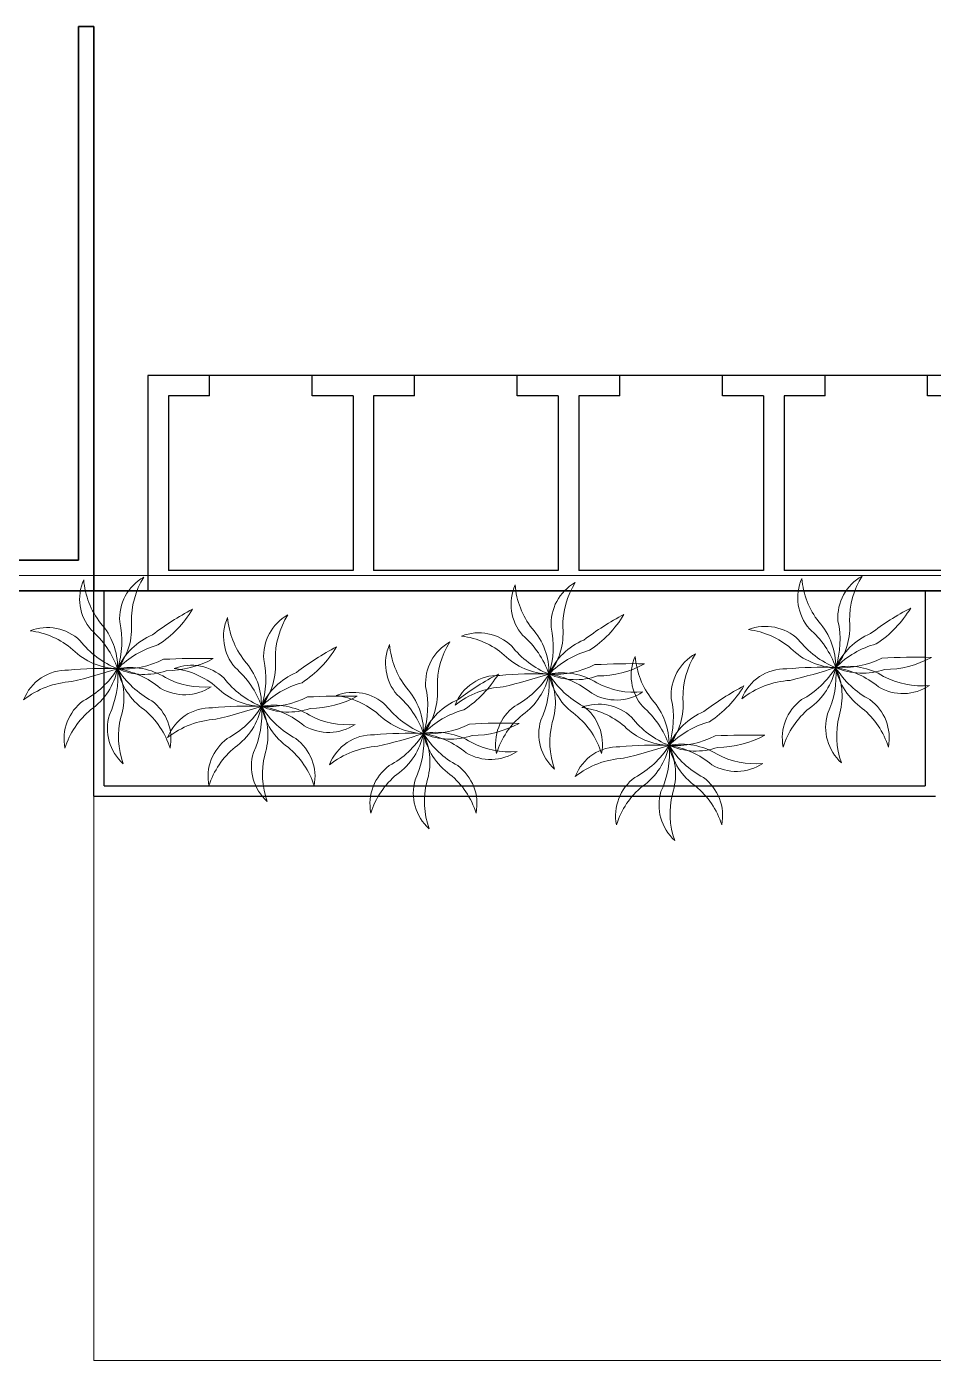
# Model space of a CAD drawing. Header units: millimetres. Extents: x 3079 to 579737, y 1565 to 1161826.
# Drawn here: x 139295 to 148132, y 1076023 to 1089023 of the extents above; entities that cross this region are included whole.
import ezdxf

# ---------------------------------------------------------------- set-up
doc = ezdxf.new("R2010")
doc.units = ezdxf.units.MM
doc.linetypes.add('DASHED2', pattern=[9.525, 6.35, -3.175])
for name, color, linetype, lineweight in [('1', 7, 'Continuous', 35), ('A_ELE1', 250, 'Continuous', 20), ('ABOVE', 252, 'DASHED2', 9)]:
    doc.layers.add(name, color=color, linetype=linetype, lineweight=lineweight)
doc.layers.add('TREES', color=72, linetype='Continuous', lineweight=5, transparency=0.05)

msp = doc.modelspace()

# ---------------------------------------------------------------- linework, layer by layer
for p, q in [((142577, 1085623), (140477, 1085623)), ((140477, 1085623), (140477, 1083523)), ((141077, 1085423), (141077, 1085623)), ((142077, 1085423), (142077, 1085623)), ((144677, 1085623), (142577, 1085623)), ((143077, 1085423), (143077, 1085623)), ((144077, 1085423), (144077, 1085623)), ((146777, 1085623), (144677, 1085623)), ((145077, 1085423), (145077, 1085623)), ((146077, 1085423), (146077, 1085623)), ((148677, 1085623), (146777, 1085623)), ((147077, 1085423), (147077, 1085623)), ((148077, 1085423), (148077, 1085623)), ((141077, 1085423), (140677, 1085423)), ((140677, 1085423), (140677, 1083723)), ((142477, 1085423), (142077, 1085423)), ((142477, 1085423), (142477, 1083723)), ((143077, 1085423), (142677, 1085423)), ((142677, 1085423), (142677, 1083723)), ((144477, 1085423), (144077, 1085423)), ((144477, 1085423), (144477, 1083723)), ((145077, 1085423), (144677, 1085423)), ((144677, 1085423), (144677, 1083723)), ((146477, 1085423), (146077, 1085423)), ((146477, 1085423), (146477, 1083723)), ((147077, 1085423), (146677, 1085423)), ((146677, 1085423), (146677, 1083723)), ((148477, 1085423), (148077, 1085423)), ((142477, 1083723), (140677, 1083723)), ((144477, 1083723), (142677, 1083723)), ((146477, 1083723), (144677, 1083723)), ((148477, 1083723), (146677, 1083723)), ((139951, 1081523), (139951, 1083523)), ((139951, 1081523), (139951, 1083523)), ((140051, 1081623), (140051, 1083523)), ((140051, 1081623), (140051, 1083523)), ((140477, 1083523), (142577, 1083523)), ((142577, 1083523), (140477, 1083523)), ((142577, 1083523), (144677, 1083523)), ((149152, 1083523), (144152, 1083523)), ((144677, 1083523), (146777, 1083523)), ((146777, 1083523), (148677, 1083523)), ((148052, 1083523), (148052, 1081623)), ((148052, 1083523), (148052, 1081623)), ((140051, 1081623), (148052, 1081623)), ((140051, 1081623), (148052, 1081623)), ((139951, 1081523), (148152, 1081523)), ((139951, 1081523), (148152, 1081523))]:
    msp.add_line(p, q)
at = {"layer": '1'}
for p, q in [((139802, 1089023), (139802, 1083823)), ((139802, 1089023), (139951, 1089023)), ((139951, 1089023), (139951, 1083523)), ((139802, 1083823), (136977, 1083823)), ((149477, 1083523), (126652, 1083523))]:
    msp.add_line(p, q, dxfattribs=at)
at = {"layer": 'A_ELE1'}
for p, q in [((126802, 1083673), (166671, 1083673)), ((126652, 1083523), (166652, 1083523)), ((139951, 1081523), (148152, 1081523))]:
    msp.add_line(p, q, dxfattribs=at)
at = {"layer": 'ABOVE', "ltscale": 0.25}
for p, q in [((139951, 1083523), (139951, 1076023)), ((139951, 1076023), (170501, 1076023))]:
    msp.add_line(p, q, dxfattribs=at)
at = {"layer": 'TREES'}
for points in [[(140181, 1082764, 0.132218), (139924, 1083142, -0.290059), (139851, 1083632)], [(140181, 1082764, 0.189994), (140016, 1083209, -0.147093), (139851, 1083632)], [(140181, 1082764, 0.189994), (140316, 1083219, -0.147093), (140438, 1083657)], [(140181, 1082764, 0.132218), (140202, 1083221, -0.290059), (140438, 1083657)], [(147181, 1082776, 0.132218), (146924, 1083154, -0.290059), (146851, 1083644)], [(147181, 1082776, 0.189994), (147016, 1083221, -0.147093), (146851, 1083644)], [(147181, 1082776, 0.189994), (147316, 1083231, -0.147093), (147439, 1083668)], [(147181, 1082776, 0.132218), (147203, 1083232, -0.290059), (147439, 1083668)], [(144386, 1082712, 0.132218), (144129, 1083091, -0.290059), (144056, 1083581)], [(144386, 1082712, 0.189994), (144221, 1083157, -0.147093), (144056, 1083581)], [(144386, 1082712, 0.189994), (144521, 1083167, -0.147093), (144643, 1083605)], [(144386, 1082712, 0.132218), (144408, 1083169, -0.290059), (144643, 1083605)], [(140181, 1082764, -0.132218), (140575, 1082996, 0.112756), (140911, 1083344)], [(140181, 1082764, -0.189994), (140521, 1083095, -0.042997), (140911, 1083344)], [(141584, 1082397, 0.132218), (141327, 1082775, -0.290059), (141254, 1083265)], [(141584, 1082397, 0.189994), (141419, 1082842, -0.147093), (141254, 1083265)], [(141584, 1082397, 0.189994), (141719, 1082852, -0.147093), (141842, 1083290)], [(141584, 1082397, 0.132218), (141606, 1082854, -0.290059), (141842, 1083290)], [(144386, 1082712, -0.132218), (144781, 1082944, 0.112756), (145117, 1083293)], [(144386, 1082712, -0.189994), (144726, 1083044, -0.042997), (145117, 1083293)], [(147181, 1082776, -0.132218), (147576, 1083007, 0.112756), (147912, 1083356)], [(147181, 1082776, -0.189994), (147521, 1083107, -0.042997), (147912, 1083356)], [(140181, 1082764, -0.132218), (139815, 1083039, 0.290059), (139329, 1083135)], [(140181, 1082764, -0.189994), (139744, 1082950, 0.147093), (139329, 1083135)], [(144386, 1082712, -0.132218), (144021, 1082987, 0.290059), (143534, 1083083)], [(147181, 1082776, -0.132218), (146816, 1083050, 0.290059), (146330, 1083146)], [(147181, 1082776, -0.189994), (146745, 1082962, 0.147093), (146330, 1083146)], [(141584, 1082397, -0.132218), (141979, 1082628, 0.112756), (142315, 1082977)], [(141584, 1082397, -0.189994), (141924, 1082728, -0.042997), (142315, 1082977)], [(143163, 1082133, 0.132218), (142906, 1082511, -0.290059), (142833, 1083001)], [(143163, 1082133, 0.189994), (142998, 1082578, -0.147093), (142833, 1083001)], [(143163, 1082133, 0.189994), (143298, 1082588, -0.147093), (143420, 1083025)], [(143163, 1082133, 0.132218), (143184, 1082590, -0.290059), (143420, 1083025)], [(144386, 1082712, -0.189994), (143950, 1082898, 0.147093), (143534, 1083083)], [(140181, 1082764, 0.132218), (140629, 1082856, -0.02063), (141113, 1082863)], [(140181, 1082764, 0.189994), (140655, 1082745, 0.126541), (141113, 1082863)], [(145557, 1082017, 0.132218), (145300, 1082395, -0.290059), (145227, 1082885)], [(145557, 1082017, 0.189994), (145392, 1082462, -0.147093), (145227, 1082885)], [(145557, 1082017, 0.189994), (145692, 1082472, -0.147093), (145814, 1082910)], [(145557, 1082017, 0.132218), (145578, 1082474, -0.290059), (145814, 1082910)], [(147181, 1082776, 0.132218), (147629, 1082867, -0.02063), (148113, 1082875)], [(147181, 1082776, 0.189994), (147656, 1082757, 0.126541), (148113, 1082875)], [(140181, 1082764, 0.033158), (139702, 1082751, 0.319903), (139265, 1082460)], [(140181, 1082764, -0.018871), (139736, 1082639, 0.153534), (139265, 1082460)], [(140181, 1082764, -0.132218), (139847, 1082452, 0.290059), (139668, 1081989)], [(140181, 1082764, -0.189994), (139922, 1082366, 0.147093), (139668, 1081989)], [(140181, 1082764, -0.132218), (140101, 1082314, 0.290059), (140236, 1081837)], [(140181, 1082764, -0.189994), (140648, 1082678, 0.147093), (141093, 1082589)], [(140181, 1082764, -0.132218), (140598, 1082576, 0.290059), (141093, 1082589)], [(140181, 1082764, 0.189994), (140440, 1082366, -0.147093), (140693, 1081989)], [(140181, 1082764, 0.132218), (140515, 1082452, -0.290059), (140693, 1081989)], [(140181, 1082764, -0.189994), (140213, 1082291, 0.147093), (140236, 1081837)], [(141584, 1082397, -0.132218), (141219, 1082672, 0.290059), (140733, 1082767)], [(141584, 1082397, -0.189994), (141148, 1082583, 0.147093), (140733, 1082767)], [(143163, 1082133, -0.132218), (143557, 1082364, 0.112756), (143893, 1082713)], [(143163, 1082133, -0.189994), (143502, 1082464, -0.042997), (143893, 1082713)], [(144386, 1082712, 0.033158), (143907, 1082700, 0.319903), (143471, 1082409)], [(144386, 1082712, -0.018871), (143941, 1082588, 0.153534), (143471, 1082409)], [(144386, 1082712, -0.132218), (144052, 1082400, 0.290059), (143874, 1081938)], [(144386, 1082712, -0.189994), (144128, 1082315, 0.147093), (143874, 1081938)], [(144386, 1082712, -0.132218), (144307, 1082262, 0.290059), (144441, 1081785)], [(144386, 1082712, 0.132218), (144834, 1082804, -0.02063), (145318, 1082812)], [(144386, 1082712, 0.189994), (144860, 1082694, 0.126541), (145318, 1082812)], [(144386, 1082712, -0.189994), (144853, 1082627, 0.147093), (145299, 1082538)], [(144386, 1082712, -0.132218), (144803, 1082525, 0.290059), (145299, 1082538)], [(144386, 1082712, 0.189994), (144645, 1082315, -0.147093), (144899, 1081938)], [(144386, 1082712, 0.132218), (144720, 1082400, -0.290059), (144899, 1081938)], [(144386, 1082712, -0.189994), (144418, 1082239, 0.147093), (144441, 1081785)], [(147181, 1082776, 0.033158), (146703, 1082763, 0.319903), (146266, 1082472)], [(147181, 1082776, -0.018871), (146736, 1082651, 0.153534), (146266, 1082472)], [(147181, 1082776, -0.132218), (146848, 1082463, 0.290059), (146669, 1082001)], [(147181, 1082776, -0.189994), (146923, 1082378, 0.147093), (146669, 1082001)], [(147181, 1082776, -0.132218), (147102, 1082325, 0.290059), (147237, 1081848)], [(147181, 1082776, -0.189994), (147648, 1082690, 0.147093), (148094, 1082601)], [(147181, 1082776, -0.132218), (147598, 1082588, 0.290059), (148094, 1082601)], [(147181, 1082776, 0.189994), (147440, 1082378, -0.147093), (147694, 1082001)], [(147181, 1082776, 0.132218), (147515, 1082463, -0.290059), (147694, 1082001)], [(147181, 1082776, -0.189994), (147213, 1082302, 0.147093), (147237, 1081848)], [(145557, 1082017, -0.132218), (145951, 1082248, 0.112756), (146287, 1082597)], [(145557, 1082017, -0.189994), (145897, 1082348, -0.042997), (146287, 1082597)], [(141584, 1082397, 0.132218), (142032, 1082489, -0.02063), (142516, 1082496)], [(141584, 1082397, 0.189994), (142059, 1082378, 0.126541), (142516, 1082496)], [(143163, 1082133, -0.132218), (142797, 1082407, 0.290059), (142311, 1082503)], [(143163, 1082133, -0.189994), (142726, 1082319, 0.147093), (142311, 1082503)], [(141584, 1082397, 0.033158), (141106, 1082384, 0.319903), (140669, 1082093)], [(141584, 1082397, -0.018871), (141139, 1082272, 0.153534), (140669, 1082093)], [(141584, 1082397, -0.132218), (141251, 1082084, 0.290059), (141072, 1081622)], [(141584, 1082397, -0.189994), (141326, 1081999, 0.147093), (141072, 1081622)], [(141584, 1082397, -0.132218), (141505, 1081947, 0.290059), (141640, 1081470)], [(141584, 1082397, -0.189994), (142051, 1082311, 0.147093), (142497, 1082222)], [(141584, 1082397, -0.132218), (142001, 1082209, 0.290059), (142497, 1082222)], [(141584, 1082397, 0.189994), (141843, 1081999, -0.147093), (142097, 1081622)], [(141584, 1082397, 0.132218), (141918, 1082084, -0.290059), (142097, 1081622)], [(141584, 1082397, -0.189994), (141616, 1081923, 0.147093), (141640, 1081470)], [(145557, 1082017, -0.132218), (145192, 1082291, 0.290059), (144705, 1082387)], [(145557, 1082017, -0.189994), (145121, 1082203, 0.147093), (144705, 1082387)], [(143163, 1082133, 0.132218), (143611, 1082225, -0.02063), (144094, 1082232)], [(143163, 1082133, 0.189994), (143637, 1082114, 0.126541), (144094, 1082232)], [(143163, 1082133, 0.033158), (142684, 1082120, 0.319903), (142247, 1081829)], [(143163, 1082133, -0.018871), (142717, 1082008, 0.153534), (142247, 1081829)], [(143163, 1082133, -0.132218), (142829, 1081820, 0.290059), (142650, 1081358)], [(143163, 1082133, -0.189994), (142904, 1081735, 0.147093), (142650, 1081358)], [(143163, 1082133, -0.132218), (143083, 1081683, 0.290059), (143218, 1081205)], [(143163, 1082133, -0.189994), (143629, 1082047, 0.147093), (144075, 1081958)], [(143163, 1082133, -0.132218), (143580, 1081945, 0.290059), (144075, 1081958)], [(143163, 1082133, 0.189994), (143421, 1081735, -0.147093), (143675, 1081358)], [(143163, 1082133, 0.132218), (143497, 1081820, -0.290059), (143675, 1081358)], [(143163, 1082133, -0.189994), (143195, 1081659, 0.147093), (143218, 1081205)], [(145557, 1082017, 0.132218), (146005, 1082109, -0.02063), (146489, 1082116)], [(145557, 1082017, 0.189994), (146031, 1081998, 0.126541), (146489, 1082116)], [(145557, 1082017, 0.033158), (145078, 1082004, 0.319903), (144642, 1081713)], [(145557, 1082017, -0.018871), (145112, 1081892, 0.153534), (144642, 1081713)], [(145557, 1082017, -0.132218), (145223, 1081704, 0.290059), (145044, 1081242)], [(145557, 1082017, -0.189994), (145298, 1081619, 0.147093), (145044, 1081242)], [(145557, 1082017, -0.132218), (145478, 1081567, 0.290059), (145612, 1081090)], [(145557, 1082017, -0.189994), (146024, 1081931, 0.147093), (146470, 1081842)], [(145557, 1082017, -0.132218), (145974, 1081829, 0.290059), (146470, 1081842)], [(145557, 1082017, 0.189994), (145816, 1081619, -0.147093), (146070, 1081242)], [(145557, 1082017, 0.132218), (145891, 1081704, -0.290059), (146070, 1081242)], [(145557, 1082017, -0.189994), (145589, 1081543, 0.147093), (145612, 1081090)]]:
    msp.add_lwpolyline(points, format="xyb", dxfattribs=at)

doc.saveas('drawing.dxf')
